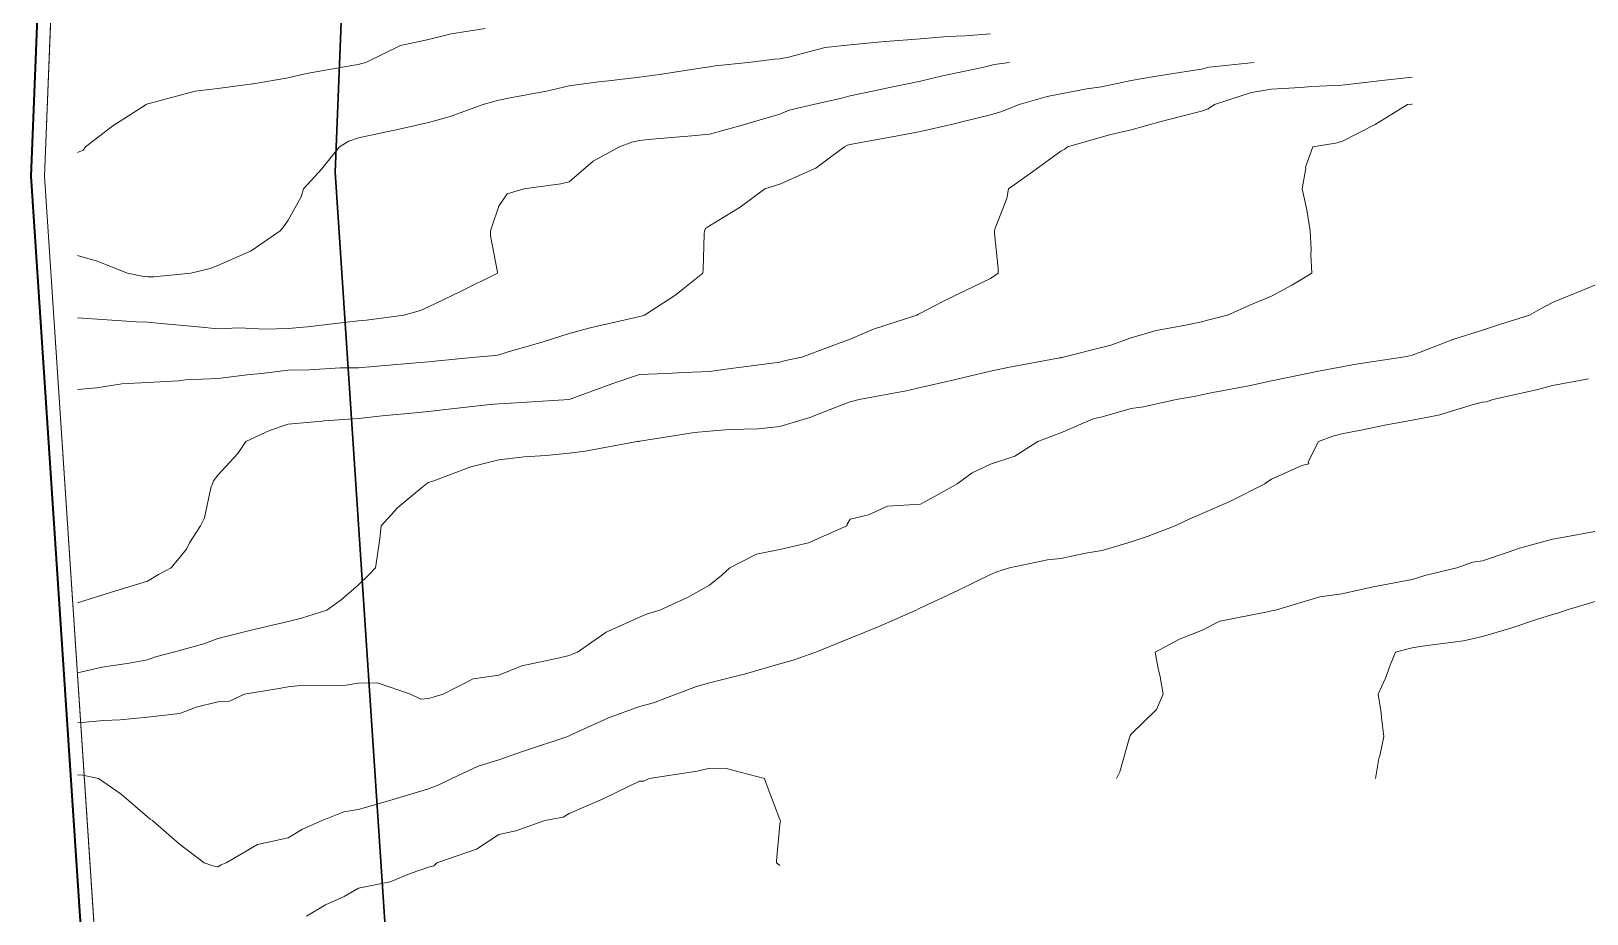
# Model space of a CAD drawing. Header units: metres. Extents: x 750 to 3116, y -341 to 1465.
# Drawn here: x 931.98 to 958.78, y -210.84 to -195.63 of the extents above; entities that cross this region are included whole.
import ezdxf

# ---------------------------------------------------------------- set-up
doc = ezdxf.new("R2010")
doc.units = ezdxf.units.M
doc.linetypes.add('ACAD_ISO04W100', pattern=[30, 24, -3, 0, -3])
doc.layers.add('Column', color=50, linetype='Continuous', lineweight=20)
for name, color, linetype in [('CONTOUR872_5', 7, 'Continuous'), ('CONTOUR872_667', 7, 'Continuous'), ('CONTOUR872_833', 7, 'Continuous'), ('CONTOUR873', 7, 'Continuous'), ('CONTOUR873_167', 7, 'Continuous'), ('CONTOUR873_333', 7, 'Continuous'), ('CONTOUR873_5', 7, 'Continuous'), ('CONTOUR873_667', 7, 'Continuous'), ('CONTOUR873_833', 7, 'Continuous'), ('CONTOUR874', 7, 'Continuous')]:
    doc.layers.add(name, color=color, linetype=linetype)

msp = doc.modelspace()

# ---------------------------------------------------------------- linework, layer by layer
at = {"layer": 'Column', "linetype": 'ACAD_ISO04W100', "lineweight": 20, "ltscale": 100}
for points in [[(1079.424, -241.469), (1009.61, -234.518), (963.193, -234.838), (933.354, -233.775), (933.386, -219.3), (931.983, -198.128), (933.154, -168.781), (935.152, -168.861), (1002.935, -174.822), (1084.371, -184.038), (1083.678, -205.444), (1080.985, -224.939), (1079.542, -237.461)], [(1079.202, -241.216), (1009.621, -234.288), (963.196, -234.608), (933.585, -233.553), (933.616, -219.293), (932.214, -198.125), (933.374, -169.02), (935.137, -169.09), (1002.912, -175.051), (1084.134, -184.243), (1083.449, -205.424), (1080.757, -224.91), (1079.313, -237.444)]]:
    msp.add_lwpolyline(points, close=True, dxfattribs=at)
at = {"layer": 'Column', "lineweight": 35}
msp.add_lwpolyline([(1083.835, -200.583), (1083.678, -205.444), (1080.985, -224.939), (1079.542, -237.461), (1079.424, -241.469), (1009.61, -234.518), (963.193, -234.838), (933.354, -233.775), (933.386, -219.3), (931.983, -198.128), (933.154, -168.781), (935.152, -168.861), (1002.935, -174.822), (1067.424, -182.12)], dxfattribs=at)
at = {"layer": 'Column', "lineweight": 20}
msp.add_lwpolyline([(1084.134, -184.243), (1083.449, -205.424), (1080.757, -224.91), (1079.313, -237.444), (1079.202, -241.216), (1009.621, -234.288), (963.196, -234.608), (933.585, -233.553), (933.616, -219.293), (932.214, -198.125), (933.374, -169.02), (935.137, -169.09), (1002.912, -175.051)], close=True, dxfattribs=at)
at = {"layer": 'Column', "lineweight": 30}
msp.add_lwpolyline([(1078.988, -188.693), (1078.46, -205), (1075.796, -224.282), (1074.478, -235.721), (1009.852, -229.287), (963.268, -229.607), (938.595, -228.728), (938.616, -219.133), (937.22, -198.059), (938.165, -174.376), (1002.412, -180.026)], close=True, dxfattribs=at)
at = {"layer": 'CONTOUR872_5', "linetype": 'Continuous', "lineweight": 18}
for p, q in [((959.08, -205.413), (958.423, -205.605)), ((957.915, -205.77), (957.486, -205.909)), ((958.19, -205.683), (957.915, -205.77)), ((958.282, -205.66), (958.19, -205.683)), ((958.423, -205.605), (958.282, -205.66)), ((956.98, -206.059), (956.654, -206.135)), ((957.486, -205.909), (956.98, -206.059)), ((955.487, -206.331), (955.393, -206.557)), ((955.68, -206.277), (955.487, -206.331)), ((955.77, -206.257), (955.68, -206.277)), ((955.946, -206.225), (955.77, -206.257)), ((956.654, -206.135), (955.946, -206.225)), ((955.393, -206.557), (955.311, -206.781)), ((955.311, -206.781), (955.187, -207.057)), ((955.187, -207.057), (955.235, -207.378)), ((955.235, -207.378), (955.241, -207.465)), ((955.241, -207.465), (955.284, -207.783)), ((955.284, -207.783), (955.214, -208.117)), ((955.196, -208.164), (955.138, -208.509)), ((955.214, -208.117), (955.196, -208.164))]:
    msp.add_line(p, q, dxfattribs=at)
at = {"layer": 'CONTOUR872_667', "linetype": 'Continuous', "lineweight": 18}
for p, q in [((959.377, -204.167), (958.484, -204.329)), ((958.19, -204.386), (957.62, -204.537)), ((958.484, -204.329), (958.19, -204.386)), ((957.44, -204.603), (956.98, -204.757)), ((957.62, -204.537), (957.44, -204.603)), ((956.542, -204.879), (955.991, -205.012)), ((956.816, -204.781), (956.542, -204.879)), ((956.98, -204.757), (956.816, -204.781)), ((955.098, -205.202), (954.56, -205.324)), ((955.281, -205.172), (955.098, -205.202)), ((955.77, -205.078), (955.281, -205.172)), ((955.991, -205.012), (955.77, -205.078)), ((954.182, -205.378), (953.417, -205.605)), ((954.56, -205.324), (954.182, -205.378)), ((952.461, -205.797), (952.14, -205.957)), ((953.306, -205.631), (952.461, -205.797)), ((953.35, -205.619), (953.306, -205.631)), ((953.366, -205.615), (953.35, -205.619)), ((953.417, -205.605), (953.366, -205.615)), ((952.14, -205.957), (951.766, -206.106)), ((951.766, -206.106), (951.345, -206.331)), ((951.345, -206.331), (951.399, -206.612)), ((951.399, -206.612), (951.43, -206.757)), ((951.43, -206.757), (951.485, -207.057)), ((951.485, -207.057), (951.368, -207.32)), ((951.368, -207.32), (950.93, -207.745)), ((950.902, -207.8), (950.734, -208.391)), ((950.908, -207.783), (950.902, -207.8)), ((950.912, -207.772), (950.908, -207.783)), ((950.93, -207.745), (950.912, -207.772)), ((943.455, -208.38), (942.631, -208.509)), ((943.67, -208.329), (943.455, -208.38)), ((943.955, -208.338), (943.67, -208.329)), ((944.616, -208.509), (943.955, -208.338)), ((950.734, -208.391), (950.68, -208.509)), ((942.059, -208.75), (941.835, -208.86)), ((942.46, -208.555), (942.059, -208.75)), ((942.537, -208.555), (942.46, -208.555)), ((942.631, -208.509), (942.537, -208.555)), ((944.662, -208.64), (944.616, -208.509)), ((944.88, -209.217), (944.662, -208.64)), ((941.835, -208.86), (941.25, -209.112)), ((940.831, -209.235), (940.335, -209.412)), ((941.146, -209.173), (940.831, -209.235)), ((941.25, -209.112), (941.146, -209.173)), ((944.886, -209.231), (944.88, -209.217)), ((944.88, -209.299), (944.891, -209.241)), ((944.887, -209.235), (944.886, -209.231)), ((944.891, -209.241), (944.887, -209.235)), ((940.04, -209.475), (939.654, -209.729)), ((940.335, -209.412), (940.04, -209.475)), ((944.821, -209.926), (944.88, -209.299)), ((939.654, -209.729), (938.974, -209.961)), ((938.83, -210.038), (938.528, -210.142)), ((938.918, -210.014), (938.83, -210.038)), ((938.974, -209.961), (938.918, -210.014)), ((944.824, -209.961), (944.821, -209.926)), ((944.844, -209.982), (944.824, -209.961)), ((944.88, -210.008), (944.844, -209.982)), ((938.17, -210.291), (937.62, -210.398)), ((938.528, -210.142), (938.17, -210.291)), ((937.377, -210.541), (937.052, -210.687)), ((937.62, -210.398), (937.377, -210.541)), ((937.052, -210.687), (936.729, -210.879))]:
    msp.add_line(p, q, dxfattribs=at)
at = {"layer": 'CONTOUR872_833', "linetype": 'Continuous', "lineweight": 18}
for p, q in [((958.19, -201.734), (957.913, -201.809)), ((958.777, -201.623), (958.19, -201.734)), ((958.807, -201.619), (958.777, -201.623)), ((956.98, -202.022), (956.844, -202.056)), ((957.051, -202.017), (956.98, -202.022)), ((957.158, -201.975), (957.051, -202.017)), ((957.913, -201.809), (957.158, -201.975)), ((956.222, -202.246), (955.77, -202.332)), ((956.844, -202.056), (956.222, -202.246)), ((954.56, -202.569), (954.407, -202.609)), ((954.886, -202.505), (954.56, -202.569)), ((955.3, -202.419), (954.886, -202.505)), ((955.77, -202.332), (955.3, -202.419)), ((954.16, -202.701), (953.977, -203.051)), ((954.407, -202.609), (954.16, -202.701)), ((953.872, -203.114), (953.35, -203.351)), ((953.989, -203.084), (953.872, -203.114)), ((953.977, -203.051), (953.989, -203.084)), ((953.286, -203.389), (953.234, -203.427)), ((953.35, -203.351), (953.286, -203.389)), ((953.234, -203.427), (952.641, -203.728)), ((952.641, -203.728), (952.14, -203.944)), ((951.69, -204.153), (951.223, -204.329)), ((951.941, -204.033), (951.69, -204.153)), ((952.14, -203.944), (951.941, -204.033)), ((950.93, -204.432), (950.431, -204.58)), ((951.223, -204.329), (950.93, -204.432)), ((949.72, -204.714), (949.491, -204.742)), ((950.147, -204.623), (949.72, -204.714)), ((950.431, -204.58), (950.147, -204.623)), ((948.51, -204.993), (947.945, -205.266)), ((948.618, -204.944), (948.51, -204.993)), ((948.838, -204.879), (948.618, -204.944)), ((949.491, -204.742), (948.838, -204.879)), ((947.945, -205.266), (947.588, -205.432)), ((947.588, -205.432), (947.3, -205.567)), ((947.229, -205.605), (946.573, -205.895)), ((947.267, -205.585), (947.229, -205.605)), ((947.3, -205.567), (947.267, -205.585)), ((946.573, -205.895), (946.09, -206.09)), ((945.502, -206.331), (945.11, -206.469)), ((945.849, -206.186), (945.502, -206.331)), ((946.09, -206.09), (945.849, -206.186)), ((944.88, -206.531), (944.29, -206.703)), ((945.11, -206.469), (944.88, -206.531)), ((943.67, -206.858), (943.447, -206.923)), ((944.24, -206.715), (943.67, -206.858)), ((944.29, -206.703), (944.24, -206.715)), ((943.092, -207.057), (942.704, -207.204)), ((943.447, -206.923), (943.092, -207.057)), ((942.46, -207.266), (941.928, -207.464)), ((942.704, -207.204), (942.46, -207.266)), ((941.928, -207.464), (941.31, -207.747)), ((941.228, -207.783), (940.467, -208.039)), ((941.24, -207.777), (941.228, -207.783)), ((941.25, -207.774), (941.24, -207.777)), ((941.31, -207.747), (941.25, -207.774)), ((940.04, -208.185), (939.683, -208.295)), ((940.467, -208.039), (940.04, -208.185)), ((932.877, -208.45), (932.78, -208.444)), ((933.143, -208.509), (932.877, -208.45)), ((939.683, -208.295), (939.23, -208.509)), ((933.536, -208.781), (933.143, -208.509)), ((938.83, -208.688), (938.236, -208.865)), ((939.007, -208.615), (938.83, -208.688)), ((939.23, -208.509), (939.007, -208.615)), ((933.99, -209.168), (933.536, -208.781)), ((938.221, -208.87), (937.62, -209.04)), ((938.236, -208.865), (938.221, -208.87)), ((934.032, -209.21), (933.99, -209.168)), ((934.075, -209.235), (934.032, -209.21)), ((934.268, -209.402), (934.075, -209.235)), ((936.998, -209.235), (936.659, -209.384)), ((937.367, -209.083), (936.998, -209.235)), ((937.62, -209.04), (937.367, -209.083)), ((934.531, -209.636), (934.268, -209.402)), ((936.41, -209.53), (935.882, -209.644)), ((936.659, -209.384), (936.41, -209.53)), ((934.966, -209.961), (934.531, -209.636)), ((935.882, -209.644), (935.345, -209.961)), ((935.115, -210.012), (934.966, -209.961)), ((935.2, -210.033), (935.115, -210.012)), ((935.257, -209.995), (935.2, -210.033)), ((935.345, -209.961), (935.257, -209.995))]:
    msp.add_line(p, q, dxfattribs=at)
at = {"layer": 'CONTOUR873', "linetype": 'Continuous', "lineweight": 18}
for p, q in [((959.326, -199.841), (958.692, -200.098)), ((958.692, -200.098), (958.19, -200.303)), ((957.994, -200.405), (957.791, -200.523)), ((958.19, -200.303), (957.994, -200.405)), ((957.257, -200.689), (956.98, -200.782)), ((957.791, -200.523), (957.257, -200.689)), ((956.472, -200.944), (955.924, -201.157)), ((956.98, -200.782), (956.472, -200.944)), ((955.729, -201.224), (955.606, -201.249)), ((955.77, -201.213), (955.729, -201.224)), ((955.924, -201.157), (955.77, -201.213)), ((954.157, -201.49), (953.852, -201.55)), ((954.56, -201.41), (954.157, -201.49)), ((954.769, -201.375), (954.56, -201.41)), ((955.606, -201.249), (954.769, -201.375)), ((952.957, -201.739), (952.338, -201.856)), ((953.35, -201.652), (952.957, -201.739)), ((953.852, -201.55), (953.35, -201.652)), ((951.704, -201.975), (951.141, -202.101)), ((952.043, -201.917), (951.704, -201.975)), ((952.14, -201.897), (952.043, -201.917)), ((952.338, -201.856), (952.14, -201.897)), ((950.277, -202.309), (949.72, -202.549)), ((950.429, -202.275), (950.277, -202.309)), ((950.93, -202.132), (950.429, -202.275)), ((951.141, -202.101), (950.93, -202.132)), ((949.72, -202.549), (949.567, -202.609)), ((949.324, -202.701), (948.93, -202.953)), ((949.567, -202.609), (949.324, -202.701)), ((948.51, -203.088), (948.193, -203.237)), ((948.93, -202.953), (948.51, -203.088)), ((948.193, -203.237), (947.934, -203.427)), ((947.609, -203.612), (947.3, -203.778)), ((947.934, -203.427), (947.609, -203.612)), ((946.736, -203.814), (946.407, -203.962)), ((947.3, -203.778), (946.736, -203.814)), ((946.036, -204.153), (945.371, -204.447)), ((946.04, -204.123), (946.036, -204.153)), ((946.09, -204.04), (946.04, -204.123)), ((946.407, -203.962), (946.09, -204.04)), ((945.371, -204.447), (944.88, -204.562)), ((944.48, -204.639), (944.018, -204.879)), ((944.88, -204.562), (944.48, -204.639)), ((944.018, -204.879), (943.881, -205.006)), ((943.67, -205.176), (943.302, -205.384)), ((943.881, -205.006), (943.67, -205.176)), ((943.302, -205.384), (942.813, -205.605)), ((942.46, -205.728), (941.887, -205.987)), ((942.581, -205.678), (942.46, -205.728)), ((942.813, -205.605), (942.581, -205.678)), ((941.887, -205.987), (941.394, -206.331)), ((941.394, -206.331), (941.303, -206.363)), ((940.437, -206.569), (940.04, -206.727)), ((941.082, -206.431), (940.437, -206.569)), ((941.25, -206.386), (941.082, -206.431)), ((941.303, -206.363), (941.25, -206.386)), ((937.62, -206.864), (937.367, -206.905)), ((937.947, -206.861), (937.62, -206.864)), ((938.52, -207.057), (937.947, -206.861)), ((939.595, -206.79), (939.08, -207.057)), ((940.04, -206.727), (939.595, -206.79)), ((935.657, -207.057), (935.402, -207.178)), ((936.249, -206.96), (935.657, -207.057)), ((936.41, -206.926), (936.249, -206.96)), ((936.673, -206.899), (936.41, -206.926)), ((937.367, -206.905), (936.673, -206.899)), ((938.694, -207.139), (938.52, -207.057)), ((938.83, -207.132), (938.694, -207.139)), ((938.908, -207.104), (938.83, -207.132)), ((939.08, -207.057), (938.908, -207.104)), ((934.546, -207.39), (933.99, -207.452)), ((934.828, -207.28), (934.546, -207.39)), ((935.2, -207.185), (934.828, -207.28)), ((935.402, -207.178), (935.2, -207.185)), ((933.237, -207.509), (932.78, -207.547)), ((933.516, -207.499), (933.237, -207.509)), ((933.99, -207.452), (933.516, -207.499))]:
    msp.add_line(p, q, dxfattribs=at)
at = {"layer": 'CONTOUR873_167', "linetype": 'Continuous', "lineweight": 18}
for p, q in [((955.69, -196.893), (955.133, -197.237)), ((955.757, -196.885), (955.69, -196.893)), ((955.77, -196.884), (955.757, -196.885)), ((955.133, -197.237), (954.56, -197.527)), ((954.06, -197.619), (953.934, -197.969)), ((954.453, -197.555), (954.06, -197.619)), ((954.56, -197.527), (954.453, -197.555)), ((953.941, -197.99), (953.878, -198.345)), ((953.934, -197.969), (953.941, -197.99)), ((953.878, -198.345), (953.956, -198.707)), ((953.956, -198.707), (953.956, -198.709)), ((953.956, -198.709), (954.016, -199.071)), ((954.016, -199.071), (954.031, -199.388)), ((954.031, -199.388), (954.028, -199.478)), ((954.028, -199.478), (954.042, -199.797)), ((954.042, -199.797), (953.7, -200.007)), ((953.7, -200.007), (953.35, -200.192)), ((953.028, -200.329), (952.59, -200.523)), ((953.35, -200.192), (953.028, -200.329)), ((951.839, -200.703), (951.364, -200.784)), ((952.14, -200.637), (951.839, -200.703)), ((952.27, -200.601), (952.14, -200.637)), ((952.59, -200.523), (952.27, -200.601)), ((950.93, -200.911), (950.583, -201.041)), ((951.364, -200.784), (950.93, -200.911)), ((950.583, -201.041), (949.758, -201.249)), ((948.51, -201.486), (947.927, -201.625)), ((948.804, -201.425), (948.51, -201.486)), ((949.705, -201.258), (948.804, -201.425)), ((949.72, -201.255), (949.705, -201.258)), ((949.728, -201.254), (949.72, -201.255)), ((949.758, -201.249), (949.728, -201.254)), ((947.3, -201.769), (947.054, -201.827)), ((947.857, -201.641), (947.3, -201.769)), ((947.927, -201.625), (947.857, -201.641)), ((946.09, -202.017), (945.906, -202.085)), ((946.139, -202.005), (946.09, -202.017)), ((946.244, -201.975), (946.139, -202.005)), ((947.054, -201.827), (946.244, -201.975)), ((945.398, -202.286), (944.88, -202.443)), ((945.906, -202.085), (945.398, -202.286)), ((943.411, -202.545), (942.471, -202.694)), ((943.67, -202.523), (943.411, -202.545)), ((944.014, -202.494), (943.67, -202.523)), ((944.513, -202.481), (944.014, -202.494)), ((944.88, -202.443), (944.513, -202.481)), ((942.424, -202.701), (941.528, -202.868)), ((942.453, -202.697), (942.424, -202.701)), ((942.46, -202.695), (942.453, -202.697)), ((942.471, -202.694), (942.46, -202.695)), ((940.04, -203.013), (939.557, -203.137)), ((940.475, -202.962), (940.04, -203.013)), ((940.85, -202.941), (940.475, -202.962)), ((941.25, -202.901), (940.85, -202.941)), ((941.528, -202.868), (941.25, -202.901)), ((938.902, -203.384), (938.83, -203.408)), ((939.557, -203.137), (938.902, -203.384)), ((938.71, -203.499), (938.301, -203.836)), ((938.793, -203.427), (938.71, -203.499)), ((938.812, -203.416), (938.793, -203.427)), ((938.83, -203.408), (938.812, -203.416)), ((938.301, -203.836), (938.013, -204.153)), ((938.013, -204.153), (937.987, -204.373)), ((937.987, -204.373), (937.942, -204.686)), ((937.942, -204.686), (937.918, -204.879)), ((937.808, -204.992), (937.62, -205.169)), ((937.918, -204.879), (937.808, -204.992)), ((937.62, -205.169), (937.323, -205.427)), ((937.323, -205.427), (937.079, -205.605)), ((936.64, -205.743), (936.41, -205.803)), ((937.079, -205.605), (936.64, -205.743)), ((935.774, -205.949), (935.2, -206.097)), ((935.87, -205.929), (935.774, -205.949)), ((936.41, -205.803), (935.87, -205.929)), ((934.436, -206.331), (934.125, -206.412)), ((934.956, -206.185), (934.436, -206.331)), ((935.2, -206.097), (934.956, -206.185)), ((933.206, -206.587), (932.78, -206.689)), ((933.671, -206.522), (933.206, -206.587)), ((933.99, -206.462), (933.671, -206.522)), ((934.125, -206.412), (933.99, -206.462))]:
    msp.add_line(p, q, dxfattribs=at)
at = {"layer": 'CONTOUR873_333', "linetype": 'Continuous', "lineweight": 18}
for p, q in [((955.77, -196.42), (955.251, -196.478)), ((953.006, -196.686), (952.366, -196.893)), ((953.35, -196.624), (953.006, -196.686)), ((953.843, -196.597), (953.35, -196.624)), ((954.044, -196.583), (953.843, -196.597)), ((954.56, -196.556), (954.044, -196.583)), ((955.106, -196.495), (954.56, -196.556)), ((955.251, -196.478), (955.106, -196.495)), ((952.366, -196.893), (952.26, -196.965)), ((951.423, -197.189), (950.93, -197.329)), ((951.803, -197.095), (951.423, -197.189)), ((952.14, -197.007), (951.803, -197.095)), ((952.26, -196.965), (952.14, -197.007)), ((950.583, -197.411), (949.833, -197.619)), ((950.93, -197.329), (950.583, -197.411)), ((949.72, -197.696), (949.232, -198.052)), ((949.788, -197.66), (949.72, -197.696)), ((949.833, -197.619), (949.788, -197.66)), ((949.232, -198.052), (948.821, -198.345)), ((948.788, -198.512), (948.586, -199.025)), ((948.821, -198.345), (948.788, -198.512)), ((948.586, -199.025), (948.575, -199.071)), ((948.575, -199.071), (948.575, -199.11)), ((948.575, -199.11), (948.639, -199.719)), ((948.51, -199.89), (947.921, -200.17)), ((948.583, -199.841), (948.51, -199.89)), ((948.639, -199.797), (948.583, -199.841)), ((948.639, -199.719), (948.639, -199.797)), ((947.921, -200.17), (947.69, -200.289)), ((947.69, -200.289), (947.3, -200.489)), ((947.24, -200.523), (946.491, -200.764)), ((947.269, -200.504), (947.24, -200.523)), ((947.3, -200.489), (947.269, -200.504)), ((946.09, -200.935), (945.766, -201.054)), ((946.491, -200.764), (946.09, -200.935)), ((945.766, -201.054), (945.258, -201.249)), ((943.232, -201.511), (942.92, -201.525)), ((943.67, -201.494), (943.232, -201.511)), ((943.997, -201.445), (943.67, -201.494)), ((944.7, -201.357), (943.997, -201.445)), ((944.88, -201.332), (944.7, -201.357)), ((944.975, -201.306), (944.88, -201.332)), ((945.258, -201.249), (944.975, -201.306)), ((942.003, -201.701), (941.253, -201.975)), ((942.46, -201.544), (942.003, -201.701)), ((942.92, -201.525), (942.46, -201.544)), ((940.04, -202.049), (939.891, -202.064)), ((940.154, -202.043), (940.04, -202.049)), ((941.249, -201.976), (940.154, -202.043)), ((941.25, -201.976), (941.249, -201.976)), ((941.251, -201.975), (941.25, -201.976)), ((941.253, -201.975), (941.251, -201.975)), ((937.62, -202.306), (937.023, -202.343)), ((938.084, -202.253), (937.62, -202.306)), ((938.413, -202.225), (938.084, -202.253)), ((938.83, -202.181), (938.413, -202.225)), ((939.123, -202.151), (938.83, -202.181)), ((939.891, -202.064), (939.123, -202.151)), ((936.088, -202.508), (935.683, -202.701)), ((936.41, -202.402), (936.088, -202.508)), ((936.999, -202.348), (936.41, -202.402)), ((937.023, -202.343), (936.999, -202.348)), ((935.683, -202.701), (935.543, -202.907)), ((935.543, -202.907), (935.2, -203.278)), ((935.122, -203.38), (935.107, -203.427)), ((935.2, -203.278), (935.122, -203.38)), ((935.08, -203.499), (934.967, -204.013)), ((935.107, -203.427), (935.08, -203.499)), ((934.899, -204.153), (934.714, -204.444)), ((934.967, -204.013), (934.899, -204.153)), ((934.714, -204.444), (934.658, -204.554)), ((934.658, -204.554), (934.395, -204.879)), ((934.175, -204.99), (933.99, -205.109)), ((934.395, -204.879), (934.175, -204.99)), ((933.99, -205.109), (933.442, -205.276)), ((933.203, -205.351), (932.78, -205.482)), ((933.442, -205.276), (933.203, -205.351))]:
    msp.add_line(p, q, dxfattribs=at)
at = {"layer": 'CONTOUR873_5', "linetype": 'Continuous', "lineweight": 18}
for p, q in [((951.331, -196.407), (950.93, -196.478)), ((951.877, -196.325), (951.331, -196.407)), ((952.14, -196.281), (951.877, -196.325)), ((952.273, -196.247), (952.14, -196.281)), ((953.047, -196.167), (952.273, -196.247)), ((950.169, -196.623), (949.72, -196.705)), ((950.418, -196.586), (950.169, -196.623)), ((950.93, -196.478), (950.418, -196.586)), ((949, -196.893), (948.704, -197.009)), ((949.483, -196.751), (949, -196.893)), ((949.72, -196.705), (949.483, -196.751)), ((948.013, -197.191), (947.862, -197.23)), ((948.51, -197.07), (948.013, -197.191)), ((948.704, -197.009), (948.51, -197.07)), ((946.969, -197.421), (946.182, -197.564)), ((947.3, -197.358), (946.969, -197.421)), ((947.862, -197.23), (947.3, -197.358)), ((945.991, -197.619), (945.573, -197.929)), ((946.047, -197.593), (945.991, -197.619)), ((946.09, -197.581), (946.047, -197.593)), ((946.182, -197.564), (946.09, -197.581)), ((945.42, -198.021), (944.88, -198.264)), ((945.497, -197.989), (945.42, -198.021)), ((945.573, -197.929), (945.497, -197.989)), ((944.79, -198.291), (944.623, -198.345)), ((944.88, -198.264), (944.79, -198.291)), ((944.623, -198.345), (944.195, -198.66)), ((944.195, -198.66), (943.67, -198.984)), ((943.583, -199.071), (943.577, -199.127)), ((943.602, -199.03), (943.583, -199.071)), ((943.67, -198.984), (943.602, -199.03)), ((943.577, -199.127), (943.559, -199.731)), ((943.552, -199.797), (943.206, -200.075)), ((943.559, -199.731), (943.552, -199.797)), ((943.088, -200.174), (942.547, -200.523)), ((943.206, -200.075), (943.088, -200.174)), ((942.395, -200.562), (941.61, -200.739)), ((942.46, -200.546), (942.395, -200.562)), ((942.491, -200.541), (942.46, -200.546)), ((942.547, -200.523), (942.491, -200.541)), ((941.25, -200.84), (940.803, -200.981)), ((941.61, -200.739), (941.25, -200.84)), ((939.983, -201.215), (939.64, -201.249)), ((940.04, -201.206), (939.983, -201.215)), ((940.184, -201.162), (940.04, -201.206)), ((940.803, -200.981), (940.184, -201.162)), ((936.41, -201.47), (935.949, -201.526)), ((936.771, -201.466), (936.41, -201.47)), ((937.315, -201.432), (936.771, -201.466)), ((937.62, -201.428), (937.315, -201.432)), ((937.879, -201.405), (937.62, -201.428)), ((938.683, -201.337), (937.879, -201.405)), ((938.83, -201.324), (938.683, -201.337)), ((938.936, -201.313), (938.83, -201.324)), ((939.64, -201.249), (938.936, -201.313)), ((933.115, -201.774), (932.78, -201.801)), ((933.545, -201.708), (933.115, -201.774)), ((933.99, -201.681), (933.545, -201.708)), ((934.526, -201.653), (933.99, -201.681)), ((934.634, -201.636), (934.526, -201.653)), ((935.2, -201.616), (934.634, -201.636)), ((935.704, -201.551), (935.2, -201.616)), ((935.949, -201.526), (935.704, -201.551))]:
    msp.add_line(p, q, dxfattribs=at)
at = {"layer": 'CONTOUR873_667', "linetype": 'Continuous', "lineweight": 18}
for p, q in [((947.681, -196.396), (947.3, -196.49)), ((948.369, -196.251), (947.681, -196.396)), ((948.51, -196.22), (948.369, -196.251)), ((948.572, -196.204), (948.51, -196.22)), ((948.837, -196.167), (948.572, -196.204)), ((946.474, -196.663), (946.09, -196.744)), ((946.797, -196.591), (946.474, -196.663)), ((947.3, -196.49), (946.797, -196.591)), ((945.459, -196.893), (945.043, -196.991)), ((945.916, -196.789), (945.459, -196.893)), ((946.09, -196.744), (945.916, -196.789)), ((944.345, -197.214), (944.251, -197.241)), ((944.88, -197.06), (944.345, -197.214)), ((945.043, -196.991), (944.88, -197.06)), ((942.677, -197.488), (942.46, -197.509)), ((943.362, -197.434), (942.677, -197.488)), ((943.67, -197.404), (943.362, -197.434)), ((944.251, -197.241), (943.67, -197.404)), ((942.119, -197.619), (941.664, -197.867)), ((942.328, -197.54), (942.119, -197.619)), ((942.46, -197.509), (942.328, -197.54)), ((941.664, -197.867), (941.25, -198.223)), ((941.108, -198.26), (940.472, -198.345)), ((941.25, -198.223), (941.108, -198.26)), ((940.183, -198.431), (940.04, -198.645)), ((940.472, -198.345), (940.183, -198.431)), ((940.04, -198.645), (939.92, -198.999)), ((939.92, -198.999), (939.898, -199.071)), ((939.898, -199.071), (939.898, -199.156)), ((939.898, -199.156), (940.017, -199.783)), ((940.017, -199.797), (939.368, -200.12)), ((940.017, -199.783), (940.017, -199.797)), ((939.368, -200.12), (938.83, -200.377)), ((938.691, -200.44), (938.406, -200.523)), ((938.83, -200.377), (938.691, -200.44)), ((932.866, -200.575), (932.78, -200.571)), ((933.801, -200.636), (932.866, -200.575)), ((933.99, -200.643), (933.801, -200.636)), ((934.225, -200.664), (933.99, -200.643)), ((934.861, -200.726), (934.225, -200.664)), ((937.423, -200.641), (936.745, -200.724)), ((937.62, -200.622), (937.423, -200.641)), ((937.762, -200.608), (937.62, -200.622)), ((938.406, -200.523), (937.762, -200.608)), ((935.2, -200.756), (934.861, -200.726)), ((935.566, -200.743), (935.2, -200.756)), ((936.009, -200.763), (935.566, -200.743)), ((936.41, -200.752), (936.009, -200.763)), ((936.745, -200.724), (936.41, -200.752))]:
    msp.add_line(p, q, dxfattribs=at)
at = {"layer": 'CONTOUR873_833', "linetype": 'Continuous', "lineweight": 18}
for p, q in [((946.09, -195.86), (945.658, -195.908)), ((946.691, -195.806), (946.09, -195.86)), ((946.697, -195.805), (946.691, -195.806)), ((947.3, -195.761), (946.697, -195.805)), ((947.76, -195.717), (947.3, -195.761)), ((948.068, -195.706), (947.76, -195.717)), ((948.51, -195.671), (948.068, -195.706)), ((944.786, -196.111), (944.334, -196.167)), ((944.88, -196.103), (944.786, -196.111)), ((945.029, -196.077), (944.88, -196.103)), ((945.658, -195.908), (945.029, -196.077)), ((942.46, -196.421), (941.93, -196.485)), ((942.808, -196.376), (942.46, -196.421)), ((943.505, -196.266), (942.808, -196.376)), ((943.67, -196.242), (943.505, -196.266)), ((943.764, -196.223), (943.67, -196.242)), ((944.334, -196.167), (943.764, -196.223)), ((940.862, -196.66), (940.236, -196.775)), ((941.25, -196.57), (940.862, -196.66)), ((941.801, -196.497), (941.25, -196.57)), ((941.93, -196.485), (941.801, -196.497)), ((939.77, -196.893), (939.182, -197.104)), ((939.947, -196.837), (939.77, -196.893)), ((940.04, -196.816), (939.947, -196.837)), ((940.236, -196.775), (940.04, -196.816)), ((938.83, -197.202), (938.322, -197.314)), ((939.182, -197.104), (938.83, -197.202)), ((937.62, -197.464), (937.457, -197.521)), ((938.023, -197.377), (937.62, -197.464)), ((938.322, -197.314), (938.023, -197.377)), ((937.294, -197.619), (937.009, -197.979)), ((937.457, -197.521), (937.294, -197.619)), ((936.994, -197.994), (936.677, -198.345)), ((937.009, -197.979), (936.994, -197.994)), ((936.637, -198.481), (936.41, -198.883)), ((936.677, -198.345), (936.637, -198.481)), ((936.273, -199.071), (935.772, -199.414)), ((936.319, -199.016), (936.273, -199.071)), ((936.41, -198.883), (936.319, -199.016)), ((933.119, -199.593), (932.78, -199.492)), ((933.646, -199.797), (933.119, -199.593)), ((935.772, -199.414), (935.2, -199.668)), ((933.899, -199.851), (933.646, -199.797)), ((933.99, -199.862), (933.899, -199.851)), ((934.098, -199.862), (933.99, -199.862)), ((934.732, -199.797), (934.098, -199.862)), ((935.07, -199.719), (934.732, -199.797)), ((935.2, -199.668), (935.07, -199.719))]:
    msp.add_line(p, q, dxfattribs=at)
at = {"layer": 'CONTOUR874', "linetype": 'Continuous', "lineweight": 18}
for p, q in [((939.807, -195.581), (939.218, -195.674)), ((938.345, -195.876), (937.747, -196.167)), ((938.83, -195.768), (938.345, -195.876)), ((939.218, -195.674), (938.83, -195.768)), ((936.727, -196.357), (936.41, -196.432)), ((937.54, -196.215), (936.727, -196.357)), ((937.62, -196.199), (937.54, -196.215)), ((937.658, -196.189), (937.62, -196.199)), ((937.747, -196.167), (937.658, -196.189)), ((934.81, -196.659), (934.018, -196.876)), ((935.2, -196.617), (934.81, -196.659)), ((935.797, -196.534), (935.2, -196.617)), ((935.81, -196.533), (935.797, -196.534)), ((936.41, -196.432), (935.81, -196.533)), ((933.963, -196.893), (933.583, -197.137)), ((933.976, -196.884), (933.963, -196.893)), ((933.99, -196.881), (933.976, -196.884)), ((934.018, -196.876), (933.99, -196.881)), ((933.583, -197.137), (933.391, -197.26)), ((933.391, -197.26), (932.921, -197.619)), ((932.882, -197.68), (932.78, -197.718)), ((932.921, -197.619), (932.882, -197.68))]:
    msp.add_line(p, q, dxfattribs=at)

doc.saveas('drawing.dxf')
